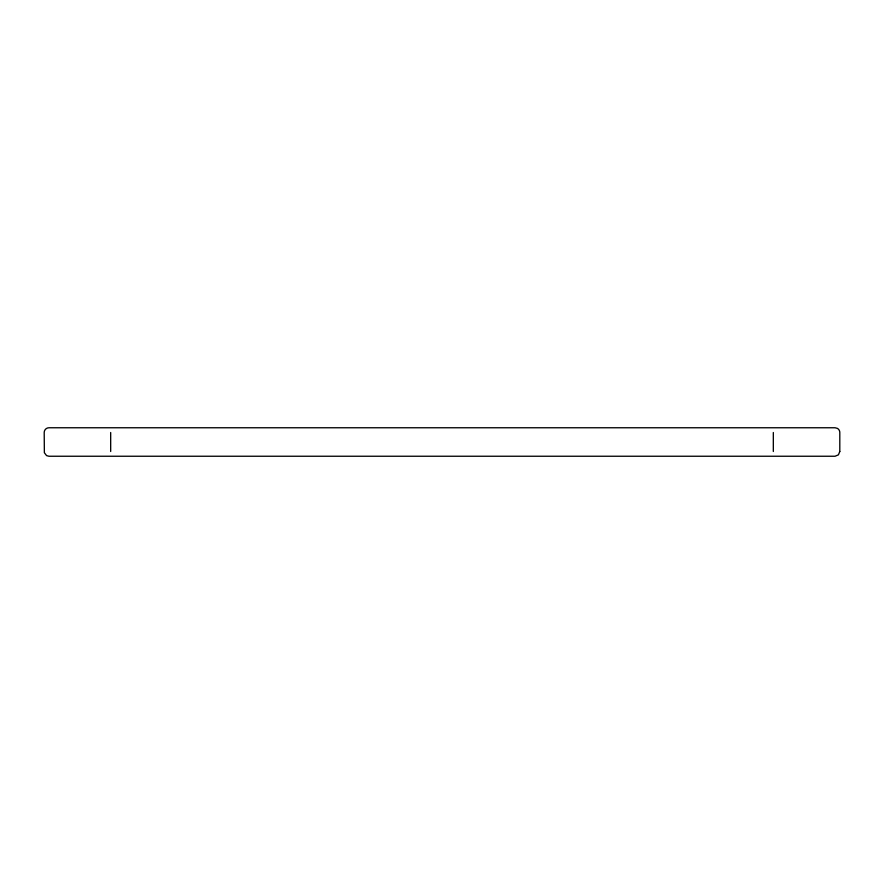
<?xml version="1.0" encoding="UTF-8"?>
<svg xmlns="http://www.w3.org/2000/svg" width="884" height="884" viewBox="0 0 884 884"><rect width="100%" height="100%" fill="white"/><g stroke="black" fill="none" stroke-linecap="round" stroke-linejoin="round"><path stroke-width="1.33" d="M773.323 432.508L773.323 451.492M110.677 432.508L110.677 451.492M839.8 451.492L838.408 454.851L835.048 456.243L48.951 456.243L46.576 455.614L44.366 452.73L44.2 432.508A4.752 4.752 0 0 1 48.951 427.757L835.048 427.757L837.424 428.386A4.752 4.752 0 0 1 839.8 432.508L839.8 451.492"/></g></svg>
